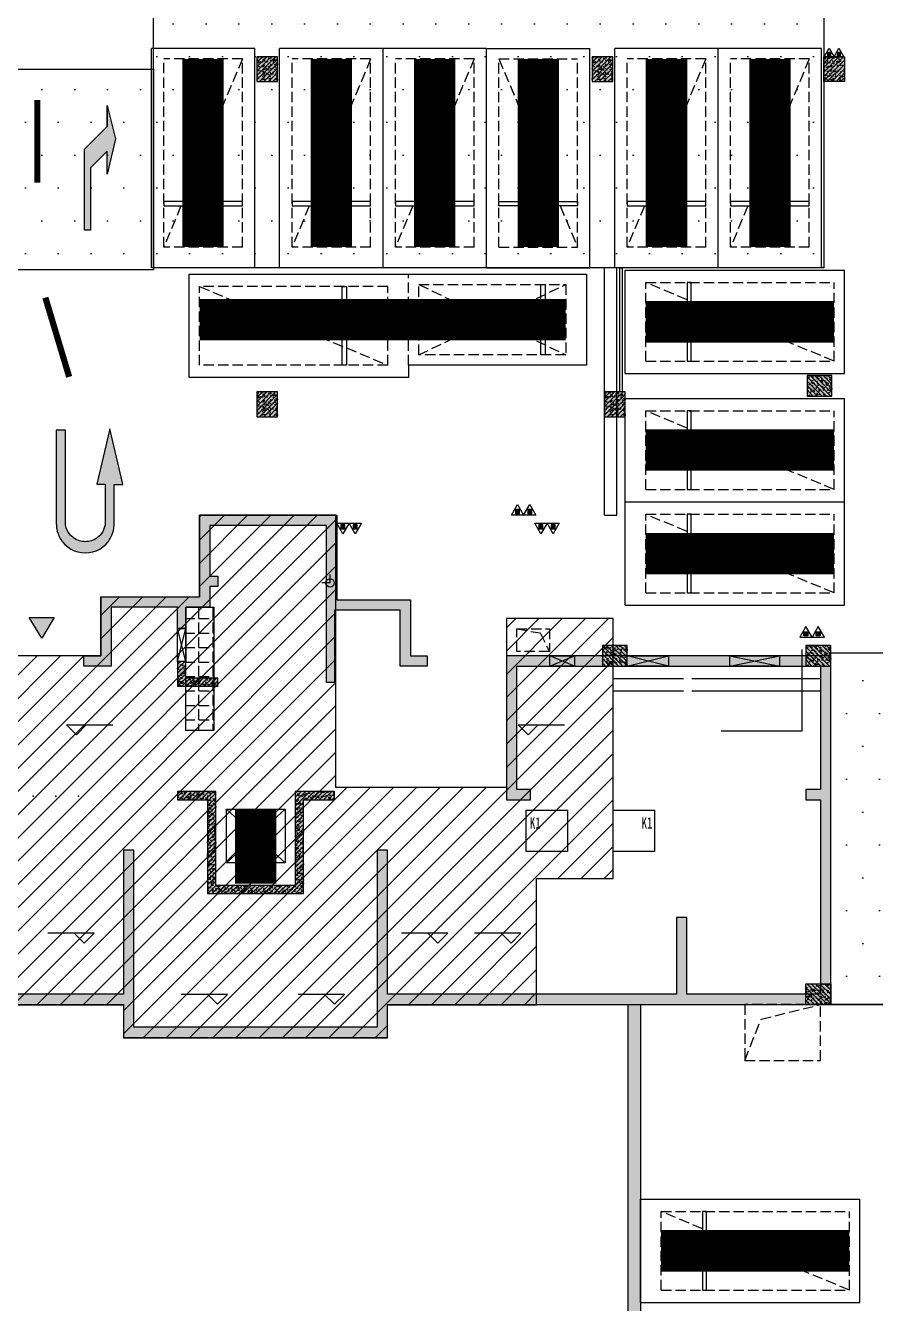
# Model space of a CAD drawing. Extents: x -1338203 to 1886333, y -783476 to 1038610.
# Drawn here: x 614366 to 634907, y 228924 to 259803 of the extents above; entities that cross this region are included whole.
import ezdxf

# ---------------------------------------------------------------- set-up
doc = ezdxf.new("R2010")
doc.units = 0
doc.header["$LTSCALE"] = 1000
doc.header["$MEASUREMENT"] = 0
doc.linetypes.add('A-001-平面B2$0$__DASH', pattern=[0.35, 0.25, -0.1])
doc.linetypes.add('DASH', pattern=[0.35, 0.25, -0.1])
for name, color, linetype in [('$0$0A-O-HOLE', 52, 'Continuous'), ('0A-P-PKNG-LINE', 9, 'Continuous'), ('A-001-平面参照B1$0$0A-ELEV-PATT', 8, 'Continuous'), ('A-001-平面参照B1$0$A-001-平面参照B1$0$0A-E-STRS-RAIL', 163, 'Continuous'), ('A-001-平面参照B1$0$AUDIT_D_220531184525-2', 40, 'Continuous'), ('A-001-车位参照B1$0$A-001-车位参照B1$0$$0$A-001-车位参照B2$0$0A-P-PKNG-CAR(A)', 43, 'Continuous'), ('A-001-车位参照B1$0$A-001-车位参照B1$0$0A-P-PKNG-CAR(A)', 43, 'Continuous'), ('A-16-平面B1改$0$A-16-平面B1$0$0A-A-SYMB-ELEV', 150, 'Continuous'), ('A-16-平面B1改$0$A-16-平面B1$0$0A-E-EVTR', 2, 'Continuous'), ('A-16-平面B1改$0$A-16-平面B1$0$0A-S-WALL', 255, 'Continuous'), ('A-16-平面B1改$0$A-16-平面B1$0$A-烟道风道', 57, 'Continuous'), ('A-FIRE', 7, 'Continuous'), ('p-a-core', 1, 'Continuous'), ('p-a-double', 181, 'Continuous'), ('p-a-regular', 5, 'Continuous'), ('S-16-柱墙B1_1$0$0S-CW-HATCH', 251, 'Continuous'), ('S-16-柱墙B1_1$0$0S-CW-HATCH-UP', 251, 'Continuous'), ('S-16-柱墙B1_1$0$0S-CW-LINE', 72, 'Continuous'), ('S-16-柱墙B1_1$0$0S-S-HOLE', 55, 'Continuous'), ('S001地下一墙柱$0$0S-CW-HATCH', 251, 'Continuous'), ('S001地下一墙柱$0$0S-CW-HATCH-UP', 251, 'Continuous'), ('S001地下一墙柱$0$0S-CW-LINE', 72, 'Continuous'), ('S001地下一墙柱$0$S001地下一墙柱$0$0S-CC-LINE', 52, 'Continuous'), ('S001地下一墙柱$0$S001地下一墙柱$0$0S-CW-HATCH', 251, 'Continuous'), ('S001地下一墙柱$0$S001地下一墙柱$0$0S-CW-HATCH-UP', 251, 'Continuous'), ('中心线', 42, 'Continuous'), ('可见线', 7, 'Continuous'), ('地面指向箭头', 7, 'Continuous'), ('负一层消火栓$0$0P-DIM-FH', 3, 'Continuous'), ('负一层消火栓$0$0P-EQUIP-FH', 7, 'Continuous')]:
    doc.layers.add(name, color=color, linetype=linetype)
doc.layers.add('A-001-人防参照B1$0$AAD-A-PROOF', color=30, linetype='Continuous', plot=False)
doc.layers.add('A-16-平面B1改$0$A-16-平面B1$0$AAD-A-MARK', color=6, linetype='Continuous', plot=False)
doc.styles.add('仿宋_GB2312', font='simfang.ttf', dxfattribs={"width": 0.7, "height": 4})
pattern_1 = [(0, (-766365.4, -306889.1), (396.875, 793.75), [0, -793.75])]
pattern_2 = [(45, (0, 0), (-53.03301, 53.03301), []), (50, (0, 0), (215.17805, -18.82564), [22.5, -247.5]), (355, (0, 0), (-41.6254, 225.6576), [18, -198]), (100.4514, (17.93, -1.57), (173.5528, 206.8319), [19.1221, -210.3426]), (46.1842, (0, 60), (320.1723, -49.6557), [33.75, -371.25]), (96.6356, (26.68, 55.86), (280.3988, 292.2354), [28.683, -315.514]), (351.1842, (0, 60), (280.3986, 292.2356), [27, -297]), (21, (30, 45), (179.0721, -120.7857), [22.5, -247.5]), (326, (30, 45), (72.9946, 217.545), [18, -198]), (71.4514, (44.92, 34.93), (252.0668, 96.75915), [19.1221, -210.3426]), (37.5, (0, 0), (3.64796, 99.86816), [0, -195.6, 0, -201, 0, -198.75]), (7.5, (0, 0), (78.92086, 118.32351), [0, -114.6, 0, -191.1, 0, -75.75]), (327.5, (-66.9, 0), (160.14673, -6.76646), [0, -75, 0, -234, 0, -310.5]), (317.5, (-96.9, 0), (174.95585, 30.0315), [0, -97.5, 0, -155.4, 0, -220.5])]

# ---------------------------------------------------------------- blocks, each defined once
blk = doc.blocks.new('A-001-平面参照B1')
at = {"layer": 'A-001-平面参照B1$0$0A-ELEV-PATT'}
h = blk.add_hatch(dxfattribs=at)
h.set_pattern_fill('DOTS', color=256, scale=500)
h.set_pattern_definition(pattern_1)
edge = h.paths.add_edge_path()
edge.add_line((-140309, -36840), (-132709, -36840))
edge.add_line((-132709, -36840), (-132709, -52940))
edge.add_line((-132709, -52940), (-148909, -52940))
edge.add_line((-148909, -52940), (-148909, -36840))
edge.add_line((-148909, -36840), (-140809, -36840))
h = blk.add_hatch(dxfattribs=at)
h.set_pattern_fill('DOTS', color=256, scale=500)
h.set_pattern_definition(pattern_1)
h.paths.add_polyline_path([(-154909, -48140), (-148909, -48140), (-148909, -52990), (-154909, -52990)])
h = blk.add_hatch(dxfattribs=at)
h.set_pattern_fill('DOTS', color=256, scale=500)
h.set_pattern_definition(pattern_1)
h.paths.add_polyline_path([(-132539, -62243), (-126339, -62243), (-126339, -70743), (-132539, -70743)])
at = {"flags": 128}
blk.add_lwpolyline([(-132539, -70743), (-126339, -70743)], dxfattribs=at)
at = {"layer": 'A-001-平面参照B1$0$A-001-平面参照B1$0$0A-E-STRS-RAIL'}
blk.add_lwpolyline([(-137639, -52940), (-137579, -52940), (-137579, -55940), (-137639, -55940)], close=True, dxfattribs=at)
at = {"layer": 'A-001-平面参照B1$0$AUDIT_D_220531184525-2', "ltscale": 0.002}
for points in [[(-140309, -36840), (-132709, -36840), (-132709, -52940), (-148909, -52940), (-148909, -36840), (-140809, -36840)], [(-138009, -58913), (-137709, -58913), (-137709, -52940)], [(-138009, -58913), (-138009, -52940)]]:
    blk.add_lwpolyline(points, dxfattribs=at)
for points in [[(-154909, -48140), (-148909, -48140), (-148909, -52990), (-154909, -52990)], [(-132539, -62243), (-126339, -62243), (-126339, -70743), (-132539, -70743)]]:
    blk.add_lwpolyline(points, close=True, dxfattribs=at)
blk = doc.blocks.new('A$C2C814229')
at = {"layer": '$0$0A-O-HOLE', "linetype": 'DASH'}
for points in [[(-139339, -62213), (-140129, -62213), (-140129, -61663), (-139339, -61663)], [(-134614, -72093), (-132789, -72093), (-132789, -70744), (-134614, -70744)]]:
    blk.add_lwpolyline(points, close=True, dxfattribs=at)
for points in [[(-140129, -61663), (-139564, -61764), (-139339, -62213)], [(-134614, -72093), (-134224, -71095), (-132789, -70744)]]:
    blk.add_lwpolyline(points, dxfattribs=at)
blk = doc.blocks.new('A-001-人防参照B1')
at = {"layer": 'A-001-人防参照B1$0$AAD-A-PROOF', "ltscale": 0.002}
for points in [[(-137799, -62863), (-136099, -62863)], [(-135899, -62863), (-132789, -62863)], [(-137799, -63163), (-136099, -63163)], [(-135899, -63163), (-132789, -63163)]]:
    blk.add_lwpolyline(points, dxfattribs=at)
blk = doc.blocks.new('S-16-柱墙B1_1')
at = {"layer": 'S-16-柱墙B1_1$0$0S-CW-HATCH'}
h = blk.add_hatch(color=256, dxfattribs=at)
h.dxf.hatch_style = 1
h.paths.add_polyline_path([(27860, -1100), (27860, -590), (26260, -590), (26260, -2010), (25600, -2010), (25600, -1760), (26010, -1760), (26010, -340), (28390, -340), (28390, 1640), (31710, 1640), (31710, -410), (33490, -410), (33490, -1760), (33900, -1760), (33900, -2010), (33240, -2010), (33240, -660), (31660, -660), (31660, -2410), (31460, -2410), (31460, 1390), (28640, 1390), (28640, 160), (28840, 160), (28840, -90), (28640, -90), (28640, -590), (28060, -590), (28060, -1100)])
h = blk.add_hatch(color=256, dxfattribs=at)
h.dxf.hatch_style = 1
h.paths.add_polyline_path([(-4260, -3160), (-4510, -3160), (-4510, -4990), (-4840, -4990), (-4840, -5240), (-4260, -5240)], flags=17)
h.paths.add_polyline_path([(-12100, -8240), (-11850, -8240), (-11850, -9040), (-12100, -9040), (-12100, -10190), (-1390, -10190), (-1390, -10990), (4990, -10990), (4990, -10190), (26560, -10190), (26560, -10990), (32940, -10990), (32940, -10190), (43650, -10190), (43650, -1760), (36450, -1760), (35810, -1760), (35810, -5240), (36390, -5240), (36390, -4990), (36060, -4990), (36060, -2010), (36450, -2010), (43400, -2010), (43400, -4990), (43050, -4990), (43050, -5240), (43400, -5240), (43400, -9940), (40175, -9940), (40175, -8090), (39925, -8090), (39925, -9940), (32940, -9940), (32940, -6460), (32690, -6460), (32690, -10740), (26810, -10740), (26810, -6460), (26560, -6460), (26560, -9940), (19575, -9940), (19575, -8090), (19325, -8090), (19325, -9940), (16100, -9940), (16100, -7610), (15850, -7610), (15850, -9940), (15700, -9940), (15700, -7610), (15450, -7610), (15450, -9940), (12225, -9940), (12225, -8090), (11975, -8090), (11975, -9940), (4990, -9940), (4990, -6460), (4740, -6460), (4740, -10740), (-1140, -10740), (-1140, -6460), (-1390, -6460), (-1390, -9940), (-8375, -9940), (-8375, -8090), (-8625, -8090), (-8625, -9940), (-11850, -9940), (-11850, -5240), (-11500, -5240), (-11500, -4990), (-11850, -4990), (-11850, -3560), (-12100, -3560)])
h.paths.add_polyline_path([(-10500, -1760), (-10500, -2010), (-4510, -2010), (-4510, -2360), (-4260, -2360), (-4260, -1760)], flags=17)
h.paths.add_polyline_path([(-11300, -2010), (-11300, -1760), (-12100, -1760), (-12100, -2560), (-11850, -2560), (-11850, -2010)], flags=17)
h = blk.add_hatch(color=256, dxfattribs=at)
h.dxf.hatch_style = 1
h.paths.add_polyline_path([(27860, -1900), (27860, -2500), (28840, -2500), (28840, -2300), (28060, -2300), (28060, -1900)])
h = blk.add_hatch(color=256, dxfattribs=at)
h.dxf.hatch_style = 1
h.paths.add_polyline_path([(27860, -5040), (27860, -5240), (28590, -5240), (28590, -7510), (30910, -7510), (30910, -5240), (31660, -5240), (31660, -5040), (30710, -5040), (30710, -7310), (28790, -7310), (28790, -5040)])
at = {"layer": 'S-16-柱墙B1_1$0$0S-CW-HATCH-UP'}
h = blk.add_hatch(dxfattribs=at)
h.set_pattern_fill('钢筋混凝土', color=256, scale=30)
h.set_pattern_definition(pattern_2)
h.paths.add_polyline_path([(27860, -1100), (27860, -590), (26260, -590), (26260, -2010), (25600, -2010), (25600, -1760), (26010, -1760), (26010, -340), (28390, -340), (28390, 1640), (31710, 1640), (31710, -410), (33490, -410), (33490, -1760), (33900, -1760), (33900, -2010), (33240, -2010), (33240, -660), (31660, -660), (31660, -2410), (31460, -2410), (31460, 1390), (28640, 1390), (28640, 160), (28840, 160), (28840, -90), (28640, -90), (28640, -590), (28060, -590), (28060, -1100)])
h = blk.add_hatch(dxfattribs=at)
h.set_pattern_fill('钢筋混凝土', color=256, scale=30)
h.set_pattern_definition(pattern_2)
h.paths.add_polyline_path([(-4260, -3160), (-4510, -3160), (-4510, -4990), (-4840, -4990), (-4840, -5240), (-4260, -5240)], flags=17)
h.paths.add_polyline_path([(-12100, -8240), (-11850, -8240), (-11850, -9040), (-12100, -9040), (-12100, -10190), (-1390, -10190), (-1390, -10990), (4990, -10990), (4990, -10190), (26560, -10190), (26560, -10990), (32940, -10990), (32940, -10190), (43650, -10190), (43650, -1760), (36450, -1760), (35810, -1760), (35810, -5240), (36390, -5240), (36390, -4990), (36060, -4990), (36060, -2010), (36450, -2010), (43400, -2010), (43400, -4990), (43050, -4990), (43050, -5240), (43400, -5240), (43400, -9940), (40175, -9940), (40175, -8090), (39925, -8090), (39925, -9940), (32940, -9940), (32940, -6460), (32690, -6460), (32690, -10740), (26810, -10740), (26810, -6460), (26560, -6460), (26560, -9940), (19575, -9940), (19575, -8090), (19325, -8090), (19325, -9940), (16100, -9940), (16100, -7610), (15850, -7610), (15850, -9940), (15700, -9940), (15700, -7610), (15450, -7610), (15450, -9940), (12225, -9940), (12225, -8090), (11975, -8090), (11975, -9940), (4990, -9940), (4990, -6460), (4740, -6460), (4740, -10740), (-1140, -10740), (-1140, -6460), (-1390, -6460), (-1390, -9940), (-8375, -9940), (-8375, -8090), (-8625, -8090), (-8625, -9940), (-11850, -9940), (-11850, -5240), (-11500, -5240), (-11500, -4990), (-11850, -4990), (-11850, -3560), (-12100, -3560)])
h.paths.add_polyline_path([(-11300, -2010), (-11300, -1760), (-12100, -1760), (-12100, -2560), (-11850, -2560), (-11850, -2010)], flags=17)
h.paths.add_polyline_path([(-10500, -1760), (-10500, -2010), (-4510, -2010), (-4510, -2360), (-4260, -2360), (-4260, -1760)], flags=17)
h = blk.add_hatch(dxfattribs=at)
h.set_pattern_fill('钢筋混凝土', color=256, scale=30)
h.set_pattern_definition(pattern_2)
h.paths.add_polyline_path([(27860, -1900), (27860, -2500), (28840, -2500), (28840, -2300), (28060, -2300), (28060, -1900)])
h = blk.add_hatch(dxfattribs=at)
h.set_pattern_fill('钢筋混凝土', color=256, scale=30)
h.set_pattern_definition([(45, (1424320, 709315), (-53.0330086, 53.0330086), []), (50, (1424320, 709315), (215.178055, -18.82564), [22.5, -247.5]), (355, (1424320, 709315), (-41.6254, 225.65764), [18, -198]), (100.4514, (1424337.93, 709313.43), (173.552815, 206.831863), [19.122057, -210.342634]), (46.1842, (1424320, 709375), (320.172315, -49.655704), [33.75, -371.25]), (96.6356, (1424346.68, 709370.86), (280.39881, 292.23536), [28.683086, -315.5139]), (351.1842, (1424320, 709375), (280.398584, 292.23558), [27, -297]), (21, (1424350, 709360), (179.072116, -120.785667), [22.5, -247.5]), (326, (1424350, 709360), (72.9946, 217.545014), [18, -198]), (71.4514, (1424364.92, 709349.93), (252.066789, 96.75915), [19.122057, -210.342634]), (37.5, (1424320, 709315), (3.6479566, 99.868156), [0, -195.6, 0, -201, 0, -198.75]), (7.5, (1424320, 709315), (78.920861, 118.3235136), [0, -114.6, 0, -191.1, 0, -75.75]), (327.5, (1424253.1, 709315), (160.146731, -6.7664615), [0, -75, 0, -234, 0, -310.5]), (317.5, (1424223.1, 709315), (174.955851, 30.031495), [0, -97.5, 0, -155.4, 0, -220.5])])
h.paths.add_polyline_path([(27860, -5040), (27860, -5240), (28590, -5240), (28590, -7510), (30910, -7510), (30910, -5240), (31660, -5240), (31660, -5040), (30710, -5040), (30710, -7310), (28790, -7310), (28790, -5040)])
at = {"layer": 'S-16-柱墙B1_1$0$0S-CW-LINE'}
for points in [[(27860, -1100), (27860, -590), (26260, -590), (26260, -2010), (25600, -2010), (25600, -1760), (26010, -1760), (26010, -340), (28390, -340), (28390, 1640), (31710, 1640), (31710, -410), (33490, -410), (33490, -1760), (33900, -1760), (33900, -2010), (33240, -2010), (33240, -660), (31660, -660), (31660, -2410), (31460, -2410), (31460, 1390), (28640, 1390), (28640, 160), (28840, 160), (28840, -90), (28640, -90), (28640, -590), (28060, -590), (28060, -1100)], [(27860, -5040), (27860, -5240), (28590, -5240), (28590, -7510), (30910, -7510), (30910, -5240), (31660, -5240), (31660, -5040), (30710, -5040), (30710, -7310), (28790, -7310), (28790, -5040)]]:
    blk.add_lwpolyline(points, close=True, dxfattribs=at)
at = {"layer": 'S-16-柱墙B1_1$0$0S-CW-LINE', "flags": 128}
blk.add_lwpolyline([(4990, -10190), (26560, -10190), (26560, -10990), (32940, -10990), (32940, -10190), (43650, -10190), (43650, -1760), (36450, -1760), (35810, -1760), (35810, -5240), (36390, -5240), (36390, -4990), (36060, -4990), (36060, -2010), (36450, -2010), (43400, -2010), (43400, -4990), (43050, -4990), (43050, -5240), (43400, -5240), (43400, -9940), (40175, -9940), (40175, -8090), (39925, -8090), (39925, -9940), (32940, -9940), (32940, -6460), (32690, -6460), (32690, -10740), (26810, -10740), (26810, -6460), (26560, -6460), (26560, -9940), (19575, -9940)], dxfattribs=at)
at = {"layer": 'S-16-柱墙B1_1$0$0S-CW-LINE'}
blk.add_lwpolyline([(27860, -1900), (27860, -2500), (28840, -2500), (28840, -2300), (28060, -2300), (28060, -1900), (27860, -1900)], dxfattribs=at)
at = {"layer": 'S-16-柱墙B1_1$0$0S-S-HOLE'}
for p, q in [((27860, -1900), (28060, -1100)), ((28060, -1900), (27860, -1100)), ((36860, -2010), (37460, -1760)), ((37460, -2010), (36860, -1760)), ((38730, -2010), (39730, -1760)), ((39730, -2010), (38730, -1760)), ((41210, -1760), (42410, -2010)), ((41210, -2010), (42410, -1760))]:
    blk.add_line(p, q, dxfattribs=at)
for points in [[(27860, -1100), (28060, -1100), (28060, -1900), (27860, -1900)], [(36860, -1760), (37460, -1760), (37460, -2010), (36860, -2010)], [(38730, -1760), (39730, -1760), (39730, -2010), (38730, -2010)], [(41210, -1760), (42410, -1760), (42410, -2010), (41210, -2010)]]:
    blk.add_lwpolyline(points, close=True, dxfattribs=at)
blk = doc.blocks.new('S001地下一墙柱')
at = {"layer": 'S001地下一墙柱$0$0S-CW-HATCH'}
h = blk.add_hatch(color=256, dxfattribs=at)
h.dxf.hatch_style = 1
h.paths.add_polyline_path([(-156588, -97610), (-156588, -89610), (-137439, -89610), (-137439, -70744), (-137139, -70744), (-137139, -89910), (-156288, -89910), (-156288, -97610)])
at = {"layer": 'S001地下一墙柱$0$0S-CW-HATCH-UP'}
h = blk.add_hatch(dxfattribs=at)
h.set_pattern_fill('钢筋混凝土', color=256, scale=30)
h.set_pattern_definition([(45, (-10063346.176, -927328.15), (-53.0330086, 53.0330086), []), (50, (-10063346.18, -927328.15), (215.1780548, -18.8256405), [22.5, -247.5]), (355, (-10063346.18, -927328.15), (-41.6254, 225.65764), [18, -198]), (100.4514, (-10063328.24, -927329.72), (173.5528145, 206.8318626), [19.122057, -210.3426336]), (46.1842, (-10063346.18, -927268.15), (320.1723146, -49.655704), [33.75, -371.25]), (96.6356, (-10063319.5, -927272.3), (280.398812, 292.235361), [28.683086, -315.5139]), (351.1842, (-10063346.18, -927268.15), (280.398584, 292.23558), [27, -297]), (21, (-10063316.18, -927283.15), (179.0721156, -120.7856672), [22.5, -247.5]), (326, (-10063316.18, -927283.15), (72.9945996, 217.5450135), [18, -198]), (71.4514, (-10063301.25, -927293.21), (252.0667886, 96.759149), [19.122057, -210.3426336]), (37.5, (-10063346.176, -927328.15), (3.6479566, 99.86815615), [0, -195.6, 0, -201, 0, -198.75]), (7.5, (-10063346.18, -927328.15), (78.9208612, 118.3235136), [0, -114.6, 0, -191.1, 0, -75.75]), (327.5, (-10063413.076, -927328.15), (160.14673085, -6.7664615), [0, -75, 0, -234, 0, -310.5]), (317.5, (-10063443.08, -927328.15), (174.9558508, 30.0314947), [0, -97.5, 0, -155.4, 0, -220.5])])
h.paths.add_polyline_path([(-156588, -97610), (-156588, -89610), (-137439, -89610), (-137439, -70744), (-137139, -70744), (-137139, -89910), (-156288, -89910), (-156288, -97610)])
at = {"layer": 'S001地下一墙柱$0$S001地下一墙柱$0$0S-CW-HATCH'}
h = blk.add_hatch(color=256, dxfattribs=at)
h.dxf.hatch_style = 1
h.paths.add_polyline_path([(-146409, -48440), (-145909, -48440), (-145909, -47840), (-146409, -47840)])
h = blk.add_hatch(color=256, dxfattribs=at)
h.dxf.hatch_style = 1
h.paths.add_polyline_path([(-138309, -48440), (-137809, -48440), (-137809, -47840), (-138309, -47840)])
h = blk.add_hatch(color=256, dxfattribs=at)
h.dxf.hatch_style = 1
h.paths.add_polyline_path([(-132209, -48440), (-132709, -48440), (-132709, -47840), (-132209, -47840)])
h = blk.add_hatch(color=256, dxfattribs=at)
h.dxf.hatch_style = 1
h.paths.add_polyline_path([(-132509, -56040), (-132509, -55540), (-133109, -55540), (-133109, -56040)])
h = blk.add_hatch(color=256, dxfattribs=at)
h.dxf.hatch_style = 1
h.paths.add_polyline_path([(-146409, -56540), (-145909, -56540), (-145909, -55940), (-146409, -55940)])
h = blk.add_hatch(color=256, dxfattribs=at)
h.dxf.hatch_style = 1
h.paths.add_polyline_path([(-138009, -56540), (-137509, -56540), (-137509, -55940), (-138009, -55940)])
h = blk.add_hatch(color=256, dxfattribs=at)
h.dxf.hatch_style = 1
h.paths.add_polyline_path([(-137459, -62563), (-137459, -62063), (-138059, -62063), (-138059, -62563)])
h = blk.add_hatch(color=256, dxfattribs=at)
h.dxf.hatch_style = 1
h.paths.add_polyline_path([(-132539, -62563), (-132539, -62063), (-133139, -62063), (-133139, -62563)])
h = blk.add_hatch(color=256, dxfattribs=at)
h.dxf.hatch_style = 1
h.paths.add_polyline_path([(-133139, -70744), (-133139, -70244), (-132539, -70244), (-132539, -70744)])
at = {"layer": 'S001地下一墙柱$0$S001地下一墙柱$0$0S-CW-HATCH-UP'}
h = blk.add_hatch(dxfattribs=at)
h.set_pattern_fill('钢筋混凝土', color=256, scale=30)
h.set_pattern_definition([(45, (-107997.56, -30988.23), (-53.03301, 53.03301), []), (50, (-107997.56, -30988.23), (215.17805, -18.82564), [22.5, -247.5]), (355, (-107997.56, -30988.23), (-41.6254, 225.6576), [18, -198]), (100.4514, (-107979.63, -30989.8), (173.5528, 206.8319), [19.1221, -210.3426]), (46.1842, (-107997.56, -30928.23), (320.1723, -49.6557), [33.75, -371.25]), (96.6356, (-107970.88, -30932.36), (280.3988, 292.2354), [28.683, -315.514]), (351.1842, (-107997.56, -30928.23), (280.3986, 292.2356), [27, -297]), (21, (-107967.56, -30943.23), (179.0721, -120.7857), [22.5, -247.5]), (326, (-107967.56, -30943.23), (72.9946, 217.545), [18, -198]), (71.4514, (-107952.64, -30953.3), (252.0668, 96.7591), [19.1221, -210.3426]), (37.5, (-107997.56, -30988.23), (3.64796, 99.86816), [0, -195.6, 0, -201, 0, -198.75]), (7.5, (-107997.56, -30988.23), (78.92086, 118.3235), [0, -114.6, 0, -191.1, 0, -75.75]), (327.5, (-108064.46, -30988.23), (160.14673, -6.76646), [0, -75, 0, -234, 0, -310.5]), (317.5, (-108094.46, -30988.23), (174.95585, 30.0315), [0, -97.5, 0, -155.4, 0, -220.5])])
h.paths.add_polyline_path([(-146409, -48440), (-145909, -48440), (-145909, -47840), (-146409, -47840)])
h = blk.add_hatch(dxfattribs=at)
h.set_pattern_fill('钢筋混凝土', color=256, scale=30)
h.set_pattern_definition([(45, (-99897.526, -30988.23), (-53.03301, 53.03301), []), (50, (-99897.53, -30988.23), (215.17805, -18.82564), [22.5, -247.5]), (355, (-99897.53, -30988.23), (-41.6254, 225.6576), [18, -198]), (100.4514, (-99879.6, -30989.8), (173.5528, 206.8319), [19.1221, -210.3426]), (46.1842, (-99897.53, -30928.23), (320.1723, -49.6557), [33.75, -371.25]), (96.6356, (-99870.84, -30932.36), (280.3988, 292.2354), [28.683, -315.514]), (351.1842, (-99897.53, -30928.23), (280.3986, 292.2356), [27, -297]), (21, (-99867.53, -30943.23), (179.0721, -120.7857), [22.5, -247.5]), (326, (-99867.53, -30943.23), (72.9946, 217.545), [18, -198]), (71.4514, (-99852.6, -30953.3), (252.0668, 96.7591), [19.1221, -210.3426]), (37.5, (-99897.526, -30988.23), (3.64796, 99.86816), [0, -195.6, 0, -201, 0, -198.75]), (7.5, (-99897.53, -30988.23), (78.92086, 118.3235), [0, -114.6, 0, -191.1, 0, -75.75]), (327.5, (-99964.426, -30988.23), (160.14673, -6.76646), [0, -75, 0, -234, 0, -310.5]), (317.5, (-99994.43, -30988.23), (174.95585, 30.0315), [0, -97.5, 0, -155.4, 0, -220.5])])
h.paths.add_polyline_path([(-138309, -48440), (-137809, -48440), (-137809, -47840), (-138309, -47840)])
h = blk.add_hatch(dxfattribs=at)
h.set_pattern_fill('钢筋混凝土', color=256, scale=30)
h.set_pattern_definition([(45, (-99898.035, -30988.23), (-53.03301, 53.03301), []), (50, (-99898.04, -30988.23), (215.17805, -18.8256), [22.5, -247.5]), (355, (-99898.04, -30988.23), (-41.6254, 225.6576), [18, -198]), (100.4514, (-99880.1, -30989.8), (173.5528, 206.8319), [19.122, -210.3426]), (46.1842, (-99898.04, -30928.23), (320.1723, -49.6557), [33.75, -371.25]), (96.6356, (-99871.35, -30932.36), (280.3988, 292.2354), [28.683, -315.514]), (351.1842, (-99898.04, -30928.23), (280.3986, 292.2356), [27, -297]), (21, (-99868.04, -30943.23), (179.0721, -120.7857), [22.5, -247.5]), (326, (-99868.04, -30943.23), (72.9946, 217.545), [18, -198]), (71.4514, (-99853.11, -30953.3), (252.0668, 96.7591), [19.122, -210.3426]), (37.5, (-99898.035, -30988.23), (3.64796, 99.86816), [0, -195.6, 0, -201, 0, -198.75]), (7.5, (-99898.04, -30988.23), (78.92086, 118.3235), [0, -114.6, 0, -191.1, 0, -75.75]), (327.5, (-99964.935, -30988.23), (160.14673, -6.76646), [0, -75, 0, -234, 0, -310.5]), (317.5, (-99994.94, -30988.23), (174.95585, 30.0315), [0, -97.5, 0, -155.4, 0, -220.5])])
h.paths.add_polyline_path([(-132209, -48440), (-132709, -48440), (-132709, -47840), (-132209, -47840)])
h = blk.add_hatch(dxfattribs=at)
h.set_pattern_fill('钢筋混凝土', color=256, scale=30, angle=-90)
h.set_pattern_definition([(315, (-176728.235, -88350.89), (53.03301, 53.03301), []), (320, (-176728.24, -88350.9), (-18.82564, -215.17805), [22.5, -247.5]), (265, (-176728.24, -88350.9), (225.6576, 41.6254), [18, -198]), (10.4514, (-176729.8, -88368.83), (206.8319, -173.5528), [19.1221, -210.3426]), (316.1842, (-176668.24, -88350.9), (-49.6557, -320.1723), [33.75, -371.25]), (6.6356, (-176672.37, -88377.57), (292.2354, -280.3988), [28.683, -315.5139]), (261.1842, (-176668.24, -88350.9), (292.2356, -280.3986), [27, -297]), (291, (-176683.24, -88380.9), (-120.78567, -179.0721), [22.5, -247.5]), (236, (-176683.24, -88380.9), (217.545, -72.9946), [18, -198]), (341.4514, (-176693.3, -88395.82), (96.75915, -252.0668), [19.1221, -210.3426]), (307.5, (-176728.235, -88350.89), (99.86816, -3.64796), [0, -195.6, 0, -201, 0, -198.75]), (277.5, (-176728.24, -88350.89), (118.32351, -78.92086), [0, -114.6, 0, -191.1, 0, -75.75]), (237.5, (-176728.235, -88283.99), (-6.76646, -160.14673), [0, -75, 0, -234, 0, -310.5]), (227.5, (-176728.24, -88254), (30.0315, -174.95585), [0, -97.5, 0, -155.4, 0, -220.5])])
h.paths.add_polyline_path([(-132509, -56040), (-132509, -55540), (-133109, -55540), (-133109, -56040)])
h = blk.add_hatch(dxfattribs=at)
h.set_pattern_fill('钢筋混凝土', color=256, scale=30)
h.set_pattern_definition([(45, (-107997.526, -39088.23), (-53.03301, 53.03301), []), (50, (-107997.53, -39088.23), (215.17805, -18.82564), [22.5, -247.5]), (355, (-107997.53, -39088.23), (-41.6254, 225.6576), [18, -198]), (100.4514, (-107979.6, -39089.8), (173.5528, 206.8319), [19.1221, -210.3426]), (46.1842, (-107997.53, -39028.23), (320.1723, -49.6557), [33.75, -371.25]), (96.6356, (-107970.84, -39032.36), (280.3988, 292.2354), [28.683, -315.514]), (351.1842, (-107997.53, -39028.23), (280.3986, 292.2356), [27, -297]), (21, (-107967.53, -39043.23), (179.0721, -120.7857), [22.5, -247.5]), (326, (-107967.53, -39043.23), (72.9946, 217.545), [18, -198]), (71.4514, (-107952.6, -39053.3), (252.0668, 96.7591), [19.1221, -210.3426]), (37.5, (-107997.526, -39088.23), (3.64796, 99.86816), [0, -195.6, 0, -201, 0, -198.75]), (7.5, (-107997.53, -39088.23), (78.92086, 118.3235), [0, -114.6, 0, -191.1, 0, -75.75]), (327.5, (-108064.426, -39088.23), (160.14673, -6.76646), [0, -75, 0, -234, 0, -310.5]), (317.5, (-108094.43, -39088.23), (174.95585, 30.0315), [0, -97.5, 0, -155.4, 0, -220.5])])
h.paths.add_polyline_path([(-146409, -56540), (-145909, -56540), (-145909, -55940), (-146409, -55940)])
h = blk.add_hatch(dxfattribs=at)
h.set_pattern_fill('钢筋混凝土', color=256, scale=30)
h.set_pattern_definition([(45, (-99597.525, -39088.23), (-53.03301, 53.03301), []), (50, (-99597.53, -39088.23), (215.17805, -18.82564), [22.5, -247.5]), (355, (-99597.53, -39088.23), (-41.6254, 225.6576), [18, -198]), (100.4514, (-99579.6, -39089.8), (173.5528, 206.8319), [19.1221, -210.3426]), (46.1842, (-99597.53, -39028.23), (320.1723, -49.6557), [33.75, -371.25]), (96.6356, (-99570.84, -39032.36), (280.3988, 292.2354), [28.683, -315.514]), (351.1842, (-99597.53, -39028.23), (280.3986, 292.2356), [27, -297]), (21, (-99567.53, -39043.23), (179.0721, -120.7857), [22.5, -247.5]), (326, (-99567.53, -39043.23), (72.9946, 217.545), [18, -198]), (71.4514, (-99552.6, -39053.3), (252.0668, 96.7591), [19.1221, -210.3426]), (37.5, (-99597.525, -39088.23), (3.64796, 99.86816), [0, -195.6, 0, -201, 0, -198.75]), (7.5, (-99597.53, -39088.23), (78.92086, 118.3235), [0, -114.6, 0, -191.1, 0, -75.75]), (327.5, (-99664.425, -39088.23), (160.14673, -6.76646), [0, -75, 0, -234, 0, -310.5]), (317.5, (-99694.43, -39088.23), (174.95585, 30.0315), [0, -97.5, 0, -155.4, 0, -220.5])])
h.paths.add_polyline_path([(-138009, -56540), (-137509, -56540), (-137509, -55940), (-138009, -55940)])
h = blk.add_hatch(dxfattribs=at)
h.set_pattern_fill('钢筋混凝土', color=256, scale=30, angle=-90)
h.set_pattern_definition([(315, (-128507.04, -94874.22), (53.03301, 53.03301), []), (320, (-128507.04, -94874.22), (-18.8256, -215.1781), [22.5, -247.5]), (265, (-128507.04, -94874.22), (225.6576, 41.6254), [18, -198]), (10.4514, (-128508.6, -94892.15), (206.8319, -173.5528), [19.122, -210.3426]), (316.1842, (-128447.04, -94874.22), (-49.6557, -320.1723), [33.75, -371.25]), (6.6356, (-128451.18, -94900.9), (292.2354, -280.3988), [28.683, -315.514]), (261.1842, (-128447.04, -94874.22), (292.2356, -280.3986), [27, -297]), (291, (-128462.04, -94904.22), (-120.7857, -179.0721), [22.5, -247.5]), (236, (-128462.04, -94904.22), (217.545, -72.9946), [18, -198]), (341.4514, (-128472.1, -94919.14), (96.7591, -252.0668), [19.122, -210.3426]), (307.5, (-128507.04, -94874.22), (99.86816, -3.64796), [0, -195.6, 0, -201, 0, -198.75]), (277.5, (-128507.04, -94874.22), (118.3235, -78.92086), [0, -114.6, 0, -191.1, 0, -75.75]), (237.5, (-128507.04, -94807.32), (-6.76646, -160.14673), [0, -75, 0, -234, 0, -310.5]), (227.5, (-128507.04, -94777.32), (30.0315, -174.95585), [0, -97.5, 0, -155.4, 0, -220.5])])
h.paths.add_polyline_path([(-137459, -62563), (-137459, -62063), (-138059, -62063), (-138059, -62563)])
h = blk.add_hatch(dxfattribs=at)
h.set_pattern_fill('钢筋混凝土', color=256, scale=30, angle=-90)
h.set_pattern_definition([(315, (-176758.36, -94874.22), (53.03301, 53.03301), []), (320, (-176758.36, -94874.22), (-18.82564, -215.17805), [22.5, -247.5]), (265, (-176758.36, -94874.22), (225.6576, 41.6254), [18, -198]), (10.4514, (-176759.93, -94892.15), (206.8319, -173.5528), [19.1221, -210.3426]), (316.1842, (-176698.36, -94874.22), (-49.6557, -320.1723), [33.75, -371.25]), (6.6356, (-176702.5, -94900.9), (292.2354, -280.3988), [28.683, -315.5139]), (261.1842, (-176698.36, -94874.22), (292.2356, -280.3986), [27, -297]), (291, (-176713.36, -94904.22), (-120.78567, -179.0721), [22.5, -247.5]), (236, (-176713.36, -94904.22), (217.545, -72.9946), [18, -198]), (341.4514, (-176723.43, -94919.14), (96.75915, -252.0668), [19.1221, -210.3426]), (307.5, (-176758.36, -94874.22), (99.86816, -3.64796), [0, -195.6, 0, -201, 0, -198.75]), (277.5, (-176758.36, -94874.22), (118.32351, -78.92086), [0, -114.6, 0, -191.1, 0, -75.75]), (237.5, (-176758.36, -94807.32), (-6.76646, -160.14673), [0, -75, 0, -234, 0, -310.5]), (227.5, (-176758.36, -94777.32), (30.0315, -174.95585), [0, -97.5, 0, -155.4, 0, -220.5])])
h.paths.add_polyline_path([(-132539, -62563), (-132539, -62063), (-133139, -62063), (-133139, -62563)])
h = blk.add_hatch(dxfattribs=at)
h.set_pattern_fill('钢筋混凝土', color=256, scale=30, angle=-90)
h.set_pattern_definition([(315, (-116986.96, -103054.244), (53.03301, 53.03301), []), (320, (-116986.96, -103054.24), (-18.8256, -215.17805), [22.5, -247.5]), (265, (-116986.96, -103054.24), (225.6576, 41.6254), [18, -198]), (10.4514, (-116988.53, -103072.18), (206.8319, -173.5528), [19.122, -210.3426]), (316.1842, (-116926.96, -103054.24), (-49.6557, -320.1723), [33.75, -371.25]), (6.6356, (-116931.1, -103080.93), (292.2354, -280.3988), [28.683, -315.514]), (261.1842, (-116926.96, -103054.24), (292.2356, -280.3986), [27, -297]), (291, (-116941.96, -103084.24), (-120.7857, -179.0721), [22.5, -247.5]), (236, (-116941.96, -103084.24), (217.545, -72.9946), [18, -198]), (341.4514, (-116952.03, -103099.17), (96.7591, -252.0668), [19.122, -210.3426]), (307.5, (-116986.96, -103054.244), (99.86816, -3.64796), [0, -195.6, 0, -201, 0, -198.75]), (277.5, (-116986.96, -103054.24), (118.3235, -78.92086), [0, -114.6, 0, -191.1, 0, -75.75]), (237.5, (-116986.96, -102987.344), (-6.76646, -160.14673), [0, -75, 0, -234, 0, -310.5]), (227.5, (-116986.96, -102957.34), (30.0315, -174.95585), [0, -97.5, 0, -155.4, 0, -220.5])])
h.paths.add_polyline_path([(-133139, -70744), (-133139, -70244), (-132539, -70244), (-132539, -70744)])
at = {"layer": 'S001地下一墙柱$0$0S-CW-LINE', "elevation": 0, "flags": 128}
blk.add_lwpolyline([(-156588, -97610), (-156588, -89610), (-137439, -89610), (-137439, -70744), (-137139, -70744), (-137139, -89910), (-156288, -89910), (-156288, -97610)], close=True, dxfattribs=at)
at = {"layer": 'S001地下一墙柱$0$S001地下一墙柱$0$0S-CC-LINE'}
for points in [[(-146409, -48440), (-145909, -48440), (-145909, -47840), (-146409, -47840)], [(-138309, -48440), (-137809, -48440), (-137809, -47840), (-138309, -47840)], [(-132209, -48440), (-132709, -48440), (-132709, -47840), (-132209, -47840)], [(-132509, -56040), (-132509, -55540), (-133109, -55540), (-133109, -56040)], [(-146409, -56540), (-145909, -56540), (-145909, -55940), (-146409, -55940)], [(-138009, -56540), (-137509, -56540), (-137509, -55940), (-138009, -55940)], [(-137459, -62563), (-137459, -62063), (-138059, -62063), (-138059, -62563)], [(-132539, -62563), (-132539, -62063), (-133139, -62063), (-133139, -62563)], [(-133139, -70744), (-133139, -70244), (-132539, -70244), (-132539, -70744)]]:
    blk.add_lwpolyline(points, close=True, dxfattribs=at)
at = {"ltscale": 0.002}
blk.add_blockref('S-16-柱墙B1_1', (-176189, -60553), dxfattribs=at)
blk = doc.blocks.new('负一层消火栓$0$$TwtSys$00000546')
h = blk.add_hatch()
h.set_pattern_fill('ANSI31', color=256, scale=200, style=0)
h.set_pattern_definition([(45, (-38543.802, -6670.83), (-17.67767, 17.67767), [])])
h.paths.add_polyline_path([(-65, 174), (65, 174), (65, 44), (-65, 44)])
for points in [[(0, 344), (-198, 0), (198, 0)], [(-65, 174), (65, 174), (65, 44), (-65, 44)]]:
    blk.add_lwpolyline(points, close=True)
blk = doc.blocks.new('负一层消火栓')
at = {"layer": '负一层消火栓$0$0P-DIM-FH'}
for p, q in [((-133239, -62163, 0), (-133239, -64138, 0)), ((-133239, -64138, 0), (-135189, -64138, 0))]:
    blk.add_line(p, q, dxfattribs=at)
at = {"layer": '负一层消火栓$0$0P-EQUIP-FH'}
for p, xscale, yscale, zscale in [((-132578, -47840), -0.6000000000000001, 0.6000000000000001, 0.6000000000000001), ((-132340, -47840), -0.6000000000000001, 0.6000000000000001, 0.6000000000000001), ((-140110, -58914), -0.75, 0.75, 0.75), ((-139813, -58914), -0.75, 0.75, 0.75), ((-133138, -61863, 800), 0.75, 0.75, 0.75), ((-132840, -61863, 800), 0.75, 0.75, 0.75)]:
    blk.add_blockref('负一层消火栓$0$$TwtSys$00000546', p, dxfattribs=dict(at, xscale=xscale, yscale=yscale, zscale=zscale))
at = {"layer": '负一层消火栓$0$0P-EQUIP-FH', "zscale": 0.75}
for p, xscale, yscale, rotation in [((-144330, -59114), -0.75, 0.75, 180), ((-144032, -59114), -0.75, 0.75, 180), ((-139545, -59113), -0.7500000000000023, 0.7500000000000008, 180.0003483652766), ((-139248, -59113), -0.7500000000000023, 0.7500000000000008, 180.0003483652766)]:
    blk.add_blockref('负一层消火栓$0$$TwtSys$00000546', p, dxfattribs=dict(at, xscale=xscale, yscale=yscale, rotation=rotation))
blk = doc.blocks.new('JTDT')
at = {"layer": 'A-FIRE'}
h = blk.add_hatch(color=251, dxfattribs=at)
h.dxf.hatch_style = 1
h.paths.add_polyline_path([(189165, 82916), (189162, 82988), (189159, 82988), (189147, 83060), (189144, 83075), (189126, 83123), (189114, 83162), (189105, 83180), (189081, 83230), (189072, 83245), (189057, 83269), (189036, 83299), (189024, 83317), (189021, 83320), (189021, 83323), (188961, 83389), (188893, 83449), (188818, 83500), (188734, 83542), (188650, 83571), (188561, 83586), (188468, 83592), (188378, 83586), (188288, 83571), (188202, 83542), (188118, 83500), (188043, 83449), (187974, 83389), (187915, 83323), (187915, 83320), (187912, 83317), (187900, 83299), (187882, 83269), (187864, 83245), (187858, 83230), (187831, 83180), (187822, 83162), (187810, 83123), (187795, 83075), (187789, 83060), (187777, 82988), (187771, 82916), (187771, 82895), (187771, 82839), (187771, 81938), (187559, 81938), (187559, 81935), (187867, 80625), (187876, 80592), (187882, 80625), (188190, 81935), (187983, 81935), (187983, 81938), (187983, 82839), (187986, 82895), (187989, 82916), (188007, 82988), (188037, 83060), (188046, 83075), (188076, 83123), (188109, 83162), (188124, 83180), (188184, 83230), (188205, 83245), (188247, 83269), (188318, 83299), (188390, 83317), (188441, 83320), (188468, 83323), (188492, 83320), (188543, 83317), (188615, 83299), (188686, 83269), (188728, 83245), (188749, 83230), (188809, 83180), (188824, 83162), (188857, 83123), (188887, 83075), (188896, 83060), (188926, 82988), (188944, 82916), (188947, 82895), (188949, 82839), (188949, 80625), (189168, 80625), (189168, 82839), (189168, 82895)])
at = {"layer": '地面指向箭头', "color": 251, "linetype": 'Continuous'}
blk.add_lwpolyline([(189165, 82916), (189162, 82988), (189159, 82988), (189147, 83060), (189144, 83075), (189126, 83123), (189114, 83162), (189105, 83180), (189081, 83230), (189072, 83245), (189057, 83269), (189036, 83299), (189024, 83317), (189021, 83320), (189021, 83323), (188961, 83389), (188893, 83449), (188818, 83500), (188734, 83542), (188650, 83571), (188561, 83586), (188468, 83592), (188378, 83586), (188288, 83571), (188202, 83542), (188118, 83500), (188043, 83449), (187974, 83389), (187915, 83323), (187915, 83320), (187912, 83317), (187900, 83299), (187882, 83269), (187864, 83245), (187858, 83230), (187831, 83180), (187822, 83162), (187810, 83123), (187795, 83075), (187789, 83060), (187777, 82988), (187771, 82916), (187771, 82895), (187771, 82839), (187771, 81938), (187559, 81938), (187559, 81935), (187867, 80625), (187876, 80592), (187882, 80625), (188190, 81935), (187983, 81935), (187983, 81938), (187983, 82839), (187986, 82895), (187989, 82916), (188007, 82988), (188037, 83060), (188046, 83075), (188076, 83123), (188109, 83162), (188124, 83180), (188184, 83230), (188205, 83245), (188247, 83269), (188318, 83299), (188390, 83317), (188441, 83320), (188468, 83323), (188492, 83320), (188543, 83317), (188615, 83299), (188686, 83269), (188728, 83245), (188749, 83230), (188809, 83180), (188824, 83162), (188857, 83123), (188887, 83075), (188896, 83060), (188926, 82988), (188944, 82916), (188947, 82895), (188949, 82839), (188949, 80625), (189168, 80625), (189168, 82839), (189168, 82895), (189165, 82916)], dxfattribs=at)
blk = doc.blocks.new('左转或右转')
at = {"layer": '地面指向箭头'}
blk.add_hatch(color=251, dxfattribs=at).paths.add_polyline_path([(3221046, 2451667), (3221247, 2450864), (3221247, 2451366), (3221799, 2451918), (3221799, 2453874), (3221648, 2453874), (3221648, 2452369), (3221247, 2451968), (3221247, 2452519)])
at = {"layer": '地面指向箭头', "color": 251}
blk.add_lwpolyline([(3221247, 2450864), (3221046, 2451667), (3221247, 2452519), (3221247, 2451968), (3221648, 2452369), (3221648, 2453874), (3221799, 2453874), (3221799, 2451918), (3221247, 2451366), (3221247, 2450864), (3221247, 2451366)], dxfattribs=at)
blk = doc.blocks.new('A$C9cb663f1')
at = {"layer": '中心线', "color": 251, "const_width": 150}
for points in [[(202005, -103754), (202005, -105754)], [(202199, -108532), (202774, -110447)]]:
    blk.add_lwpolyline(points, dxfattribs=at)
at = {"layer": '地面指向箭头', "color": 251, "linetype": 'Continuous', "rotation": 180}
blk.add_blockref('左转或右转', (3424940, 2346972), dxfattribs=at)
at = {"layer": '地面指向箭头', "color": 251, "rotation": 180}
blk.add_blockref('JTDT', (391631, -31107), dxfattribs=at)
blk = doc.blocks.new('A$C488321c4')
at = {"layer": '地面指向箭头'}
h = blk.add_hatch(color=251, dxfattribs=at)
h.dxf.hatch_style = 1
h.paths.add_polyline_path([(202410, -116261), (202110, -116761), (201810, -116261)])
at = {"layer": '地面指向箭头', "color": 251, "flags": 128}
blk.add_lwpolyline([(202410, -116261), (202110, -116761), (201810, -116261), (202410, -116261)], dxfattribs=at)
blk = doc.blocks.new('JSK')
at = {"layer": '可见线', "color": 1}
for points in [[(69136, -53934), (70136, -53934), (70136, -54934), (69136, -54934)], [(71236, -53934), (72236, -53934), (72236, -54934), (71236, -54934)]]:
    blk.add_lwpolyline(points, close=True, dxfattribs=at)
at = {"layer": '可见线', "color": 1, "style": '仿宋_GB2312', "width": 0.7}
for p in [(69221, -54382), (71922, -54382)]:
    blk.add_text('K1', height=275.7, dxfattribs=at).set_placement(p)
blk = doc.blocks.new('子母车位')
at = {"layer": 'A-001-车位参照B1$0$A-001-车位参照B1$0$$0$A-001-车位参照B2$0$0A-P-PKNG-CAR(A)', "color": 5, "linetype": 'DASH'}
for p, q in [((-2200, 4300), (0, 4300)), ((-1950, 4050), (-250, 500)), ((-250, 4050), (-1950, 500))]:
    blk.add_line(p, q, dxfattribs=at)
at = {"layer": 'A-001-车位参照B1$0$A-001-车位参照B1$0$$0$A-001-车位参照B2$0$0A-P-PKNG-CAR(A)', "color": 5}
blk.add_lwpolyline([(0, 4300), (0, 0), (-2200, 0), (-2200, 4300), (-2500, 4300), (-2500, 9600), (0, 9600), (0, 4300)], dxfattribs=at)
at = {"layer": 'A-001-车位参照B1$0$A-001-车位参照B1$0$$0$A-001-车位参照B2$0$0A-P-PKNG-CAR(A)', "color": 5, "linetype": 'DASH'}
blk.add_lwpolyline([(-2200, 4800), (-300, 4800), (-300, 9350), (-2200, 4800), (-2200, 9350), (-300, 9350)], dxfattribs=at)
at = {"layer": 'A-001-车位参照B1$0$A-001-车位参照B1$0$$0$A-001-车位参照B2$0$0A-P-PKNG-CAR(A)', "color": 5}
for points in [[(-300, 5800), (-2200, 5800), (-2200, 5900), (-300, 5900)], [(-250, 1000), (-1950, 1000), (-1950, 1100), (-250, 1100)]]:
    blk.add_lwpolyline(points, close=True, dxfattribs=at)
at = {"layer": 'A-001-车位参照B1$0$A-001-车位参照B1$0$$0$A-001-车位参照B2$0$0A-P-PKNG-CAR(A)', "color": 5, "linetype": 'DASH'}
blk.add_lwpolyline([(-250, 4050), (-250, 500), (-1950, 500), (-1950, 4050)], close=True, dxfattribs=at)
at = {"layer": 'p-a-double', "ltscale": 0.002, "const_width": 1000}
blk.add_lwpolyline([(-1100, 500), (-1100, 9350)], dxfattribs=at)
blk = doc.blocks.new('A-001-车位参照B1$0$A-001-车位参照B1$0$A-001-车位参照B1$0$ddd')
for p, q in [((0, 2500), (5300, 2500)), ((0, 2500), (0, 0)), ((5300, 2500), (5300, 0)), ((0, 0), (5300, 0))]:
    blk.add_line(p, q)
at = {"linetype": 'A-001-平面B2$0$__DASH'}
for p, q in [((500, 2200), (500, 300)), ((500, 2200), (5050, 2200)), ((5050, 2200), (5050, 300)), ((500, 300), (5050, 300))]:
    blk.add_line(p, q, dxfattribs=at)
blk.add_lwpolyline([(5050, 2200), (500, 300)], dxfattribs=at)
blk.add_lwpolyline([(1500, 300), (1500, 2200), (1600, 2200), (1600, 300)], close=True)
at = {"layer": 'p-a-regular', "ltscale": 0.002, "const_width": 1000}
blk.add_lwpolyline([(500, 1250), (5050, 1250)], dxfattribs=at)
blk = doc.blocks.new('A-16-平面B1改')
at = {"true_color": 0x636466}
h = blk.add_hatch(dxfattribs=at)
h.set_pattern_fill('ANGLE', color=251, scale=100)
h.set_pattern_definition([(0, (-2123058.97, 566082.9), (0, 349.25), [254, -95.25]), (90, (-2123058.97, 566082.9), (-349.25, 2e-14), [254, -95.25])])
h.paths.add_polyline_path([(28740, -3570), (28060, -3570), (28060, -590), (28740, -590)])
at = {"layer": 'A-16-平面B1改$0$A-16-平面B1$0$0A-A-SYMB-ELEV'}
for p, q in [((25418, -3671), (25178, -3431)), ((25178, -3431), (26298, -3431)), ((25418, -3671), (25658, -3431)), ((36338, -3671), (36098, -3431)), ((36098, -3431), (37218, -3431)), ((36338, -3671), (36578, -3431)), ((25848, -8463), (24728, -8463)), ((25608, -8703), (25368, -8463)), ((25608, -8703), (25848, -8463)), ((34395, -8463), (33275, -8463)), ((34155, -8703), (33915, -8463)), ((34155, -8703), (34395, -8463)), ((36163, -8463), (35043, -8463)), ((35923, -8703), (35683, -8463)), ((35923, -8703), (36163, -8463)), ((29072, -9943), (27952, -9943)), ((28832, -10183), (28592, -9943)), ((28832, -10183), (29072, -9943)), ((31898, -9943), (30778, -9943)), ((31658, -10183), (31418, -9943)), ((31658, -10183), (31898, -9943))]:
    blk.add_line(p, q, dxfattribs=at)
at = {"layer": 'A-16-平面B1改$0$A-16-平面B1$0$0A-E-EVTR'}
for p, q in [((29043, -6761), (29043, -5465)), ((29043, -5465), (30463, -5465)), ((29043, -6761), (30463, -5465)), ((29043, -5465), (30463, -6761)), ((30463, -5465), (30463, -6761)), ((30463, -6761), (29043, -6761)), ((29327, -7085), (29327, -6923)), ((29327, -6923), (30179, -6923)), ((30179, -7085), (29327, -7085)), ((30179, -6923), (30179, -7085))]:
    blk.add_line(p, q, dxfattribs=at)
at = {"layer": 'A-16-平面B1改$0$A-16-平面B1$0$0A-S-WALL'}
blk.add_lwpolyline([(28740, -3570), (28060, -3570), (28060, -590), (28740, -590)], close=True, dxfattribs=at)
at = {"layer": 'A-16-平面B1改$0$A-16-平面B1$0$A-烟道风道'}
for p in [(24377, -5150), (24925, -5150), (25472, -5150)]:
    blk.add_point(p, dxfattribs=at)
at = {"layer": 'A-16-平面B1改$0$A-16-平面B1$0$AAD-A-MARK'}
for q in [(31350, 0), (31350, 0), (31550, 200), (31550, 200)]:
    blk.add_line((31550, 0), q, dxfattribs=at)
blk.add_circle((31550, 0), 100, dxfattribs=at)
blk.add_circle((31550, 0), 100, dxfattribs=at)

msp = doc.modelspace()

# ---------------------------------------------------------------- block references
at = {"rotation": 89.99999992921808}
msp.add_blockref('子母车位', (627920.7, 253795.9), dxfattribs=at)
at = {"ltscale": 0.002}
msp.add_blockref('A-16-平面B1改', (590176.6, 246335.6), dxfattribs=at)
at = {"layer": 'A-001-车位参照B1$0$A-001-车位参照B1$0$0A-P-PKNG-CAR(A)', "linetype": 'Continuous', "xscale": -1}
for p, rotation in [((617406.5, 253949), 269.9972764593919), ((620506.7, 253949), 269.9972764593919), ((623006.7, 253948.9), 269.9972764593919), ((628606.7, 253949), 269.9972764593919), ((631106.7, 253948.9), 269.9972764593919), ((628856.3, 253893.8), 179.997276459392), ((628856.2, 250793.8), 179.997276459392), ((628856.1, 248293.8), 179.997276459392), ((629226.6, 231445), 179.9972764593919)]:
    msp.add_blockref('A-001-车位参照B1$0$A-001-车位参照B1$0$A-001-车位参照B1$0$ddd', p, dxfattribs=dict(at, rotation=rotation))
at = {"layer": 'A-001-车位参照B1$0$A-001-车位参照B1$0$0A-P-PKNG-CAR(A)', "linetype": 'Continuous', "rotation": 90.00272354060814}
msp.add_blockref('A-001-车位参照B1$0$A-001-车位参照B1$0$A-001-车位参照B1$0$ddd', (628007.2, 253948.9), dxfattribs=at)

# ---------------------------------------------------------------- next in the draw order: hatches: boundary and pattern name
at = {"ltscale": 0.002}
h = msp.add_hatch(dxfattribs=at)
h.set_pattern_fill('ANSI31', color=8, scale=250)
h.set_pattern_definition([(45, (321361.52, 273451.7), (-280.633, 280.633), [])])
h.paths.add_polyline_path([(578076.6, 245472.5), (578076.6, 239042.5), (577176.6, 239042.5), (577176.6, 236142.5), (588786.6, 236142.5), (588786.6, 235342.5), (595166.6, 235342.5), (595166.6, 236142.5), (616736.6, 236142.5), (616736.6, 235342.5), (623116.6, 235342.5), (623116.6, 236142.5), (626716.6, 236142.5), (626716.6, 239192.5), (628566.6, 239192.5), (628566.6, 244572.5), (628566.6, 245472.5), (625986.6, 245472.5), (625986.6, 241392.5), (623666.6, 241392.5), (621866.6, 241392.5), (621866.6, 247972.5), (618566.6, 247972.5), (618566.6, 245992.5), (616186.6, 245992.5), (616186.6, 244572.5), (613616.6, 244572.5), (613616.6, 241342.5), (608527.6, 241342.5), (608526.6, 244572.5), (606027.6, 244575.4), (606026.7, 241342.5), (595716.6, 241342.5), (595716.6, 245992.5), (593336.6, 245992.5), (593336.6, 247972.5), (590016.6, 247972.5), (590016.6, 245922.5), (588236.6, 245922.5), (588236.6, 244572.5), (580126.6, 244572.5), (580126.6, 245472.5)])

# ---------------------------------------------------------------- next in the draw order: linework, layer by layer
at = {"color": 3, "flags": 128}
msp.add_lwpolyline([(595166.6, 236142.5), (616736.6, 236142.5), (616736.6, 235342.5), (623116.6, 235342.5), (623116.6, 236142.5), (626716.6, 236142.5), (626716.6, 239192.5), (628566.6, 239192.5), (628566.6, 244572.5), (628566.6, 245472.5), (625986.6, 245472.5), (625986.6, 241392.5), (623666.6, 241392.5), (621866.6, 241392.5), (621866.6, 247972.5), (618566.6, 247972.5), (618566.6, 245992.5), (616186.6, 245992.5), (616186.6, 244572.5), (613616.6, 244572.5)], dxfattribs=at)
at = {"layer": 'p-a-core', "ltscale": 0.002, "const_width": 1000}
msp.add_lwpolyline([(619930.1, 240870.6), (619930.1, 239070.6)], dxfattribs=at)

# ---------------------------------------------------------------- next in the draw order: block references
at = {"ltscale": 0.002}
for name, p in [('S001地下一墙柱', (766365.4, 306889.1)), ('负一层消火栓', (766365.4, 306889.1)), ('A$C488321c4', (412646.2, 361761.3)), ('A$C9cb663f1', (412646.2, 361761.3))]:
    msp.add_blockref(name, p, dxfattribs=at)
for name in ['A-001-平面参照B1', 'A-001-人防参照B1']:
    msp.add_blockref(name, (766365.4, 306889.1))
at = {"layer": '0A-P-PKNG-LINE', "ltscale": 0.002}
msp.add_blockref('A$C2C814229', (766365.4, 306889.1), dxfattribs=at)
at = {"layer": '0A-P-PKNG-LINE'}
msp.add_blockref('JSK', (557330.7, 294779.4, 83150), dxfattribs=at)

doc.saveas('drawing.dxf')
